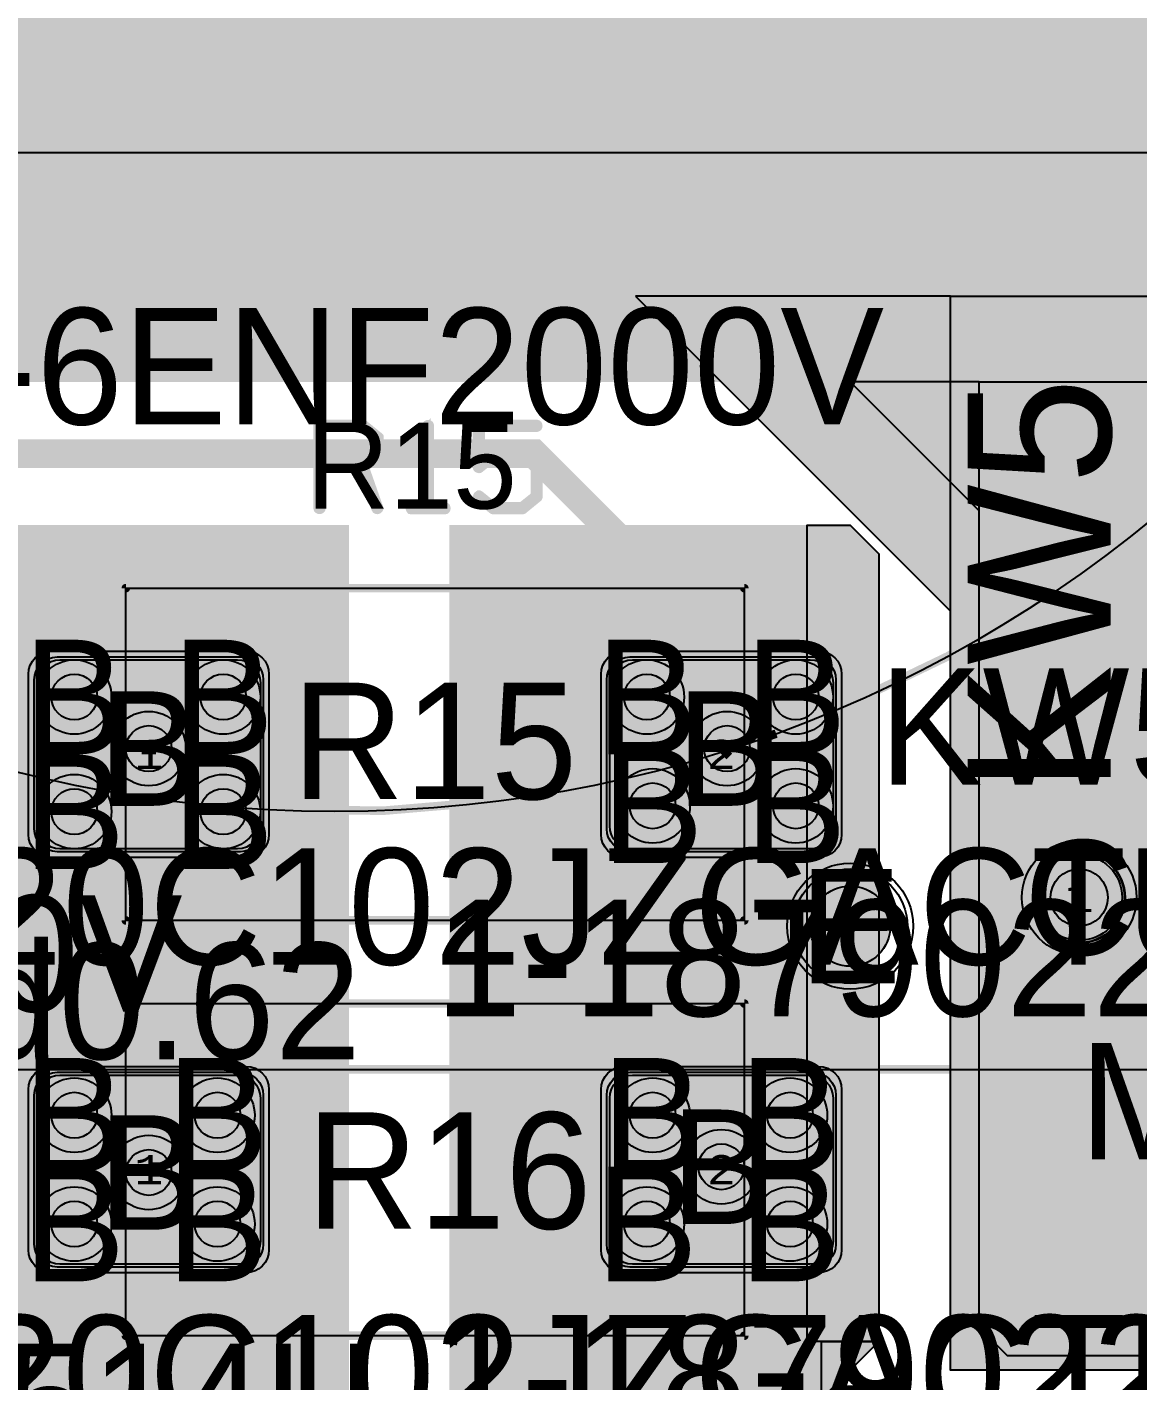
# Model space of a CAD drawing. Extents: x -18 to 179, y -60 to 172.
# Drawn here: x 91.38 to 110.78, y 112.56 to 136.19 of the extents above; entities that cross this region are included whole.
import ezdxf
from ezdxf.enums import TextEntityAlignment as Align

# ---------------------------------------------------------------- set-up
doc = ezdxf.new("R2010")
doc.units = 0
doc.header["$MEASUREMENT"] = 0
for name, color, linetype in [('ASSEMBLY_OUTLINES_BTM', 191, 'CONTINUOUS'), ('ASSEMBLY_OUTLINES_TOP', 102, 'CONTINUOUS'), ('ASSEMBLY_PART_NUMBERS_TOP', 102, 'CONTINUOUS'), ('ASSEMBLY_REF_DES_TOP', 102, 'CONTINUOUS'), ('DRILL_DRAWING', 21, 'CONTINUOUS'), ('GENERATED_SILKSCREEN_BTM', 255, 'CONTINUOUS'), ('GENERATED_SILKSCREEN_TOP', 140, 'CONTINUOUS'), ('MOUNTING_HOLE_PADS_LAYER14', 150, 'CONTINUOUS'), ('MOUNTING_HOLE_PADS_LAYER15', 230, 'CONTINUOUS'), ('MOUNTING_HOLES_LAYER_BOT17', 42, 'CONTINUOUS'), ('MOUNTING_HOLES_LAYER_TOP', 42, 'CONTINUOUS'), ('PART_HOLES_LAYER_BOTTOM', 30, 'CONTINUOUS'), ('PART_HOLES_LAYER_TOP', 30, 'CONTINUOUS'), ('PART_PADS_LAYER_BOTTOM', 230, 'CONTINUOUS'), ('PART_PADS_LAYER_TOP', 150, 'CONTINUOUS'), ('PART_PADS_SMD_TOP', 150, 'CONTINUOUS'), ('PIN_NUMBERS_BTM', 8, 'CONTINUOUS'), ('PIN_NUMBERS_TOP', 8, 'CONTINUOUS'), ('PLACEMENT_OUTLINES_BTM', 222, 'CONTINUOUS'), ('PLACEMENT_OUTLINES_TOP', 130, 'CONTINUOUS'), ('PLANE_DATA_LAYER_BOTTOM', 230, 'CONTINUOUS'), ('PLANE_DATA_LAYER_TOP', 150, 'CONTINUOUS'), ('PLANE_SHAPES_LAYER_BOTTOM', 230, 'CONTINUOUS'), ('PLANE_SHAPES_LAYER_TOP', 150, 'CONTINUOUS'), ('SILKSCREEN_OUTLINES_BTM', 211, 'CONTINUOUS'), ('SILKSCREEN_OUTLINES_TOP', 150, 'CONTINUOUS'), ('SILKSCREEN_REF_DES_TOP', 150, 'CONTINUOUS'), ('SOLDERMASK_PADS_BTM', 102, 'CONTINUOUS'), ('SOLDERMASK_PADS_TOP', 102, 'CONTINUOUS'), ('SOLDERPASTE_PADS_TOP', 254, 'CONTINUOUS'), ('TRACES_LAYER_TOP', 150, 'CONTINUOUS'), ('VIA_HOLES_LAYER_BOTTOM', 30, 'CONTINUOUS'), ('VIA_HOLES_LAYER_TOP', 30, 'CONTINUOUS'), ('VIA_PADS_LAYER_BOTTOM', 230, 'CONTINUOUS'), ('VIA_PADS_LAYER_TOP', 150, 'CONTINUOUS')]:
    doc.layers.add(name, color=color, linetype=linetype)
doc.styles.add('COURIER_NEW', font='COUR.TTF')
doc.styles.add('VERIBEST_GERBER_0', font='txt')

msp = doc.modelspace()

# ---------------------------------------------------------------- hatches: boundary and pattern name
at = {"layer": 'ASSEMBLY_OUTLINES_TOP'}
h = msp.add_hatch(color=256, dxfattribs=at)
edge = h.paths.add_edge_path()
edge.add_arc((109.75, 121), 0.79, 0, 360)
at = {"layer": 'MOUNTING_HOLES_LAYER_BOT17'}
h = msp.add_hatch(color=256, dxfattribs=at)
edge = h.paths.add_edge_path()
edge.add_arc((105.75, 120.5), 0.7, 0, 360)
at = {"layer": 'MOUNTING_HOLES_LAYER_TOP'}
h = msp.add_hatch(color=256, dxfattribs=at)
edge = h.paths.add_edge_path()
edge.add_arc((105.75, 120.5), 0.7, 0, 360)
at = {"layer": 'PART_HOLES_LAYER_BOTTOM'}
h = msp.add_hatch(color=256, dxfattribs=at)
edge = h.paths.add_edge_path()
edge.add_arc((109.75, 121), 0.5, 0, 360)
at = {"layer": 'PART_HOLES_LAYER_TOP'}
h = msp.add_hatch(color=256, dxfattribs=at)
edge = h.paths.add_edge_path()
edge.add_arc((109.75, 121), 0.5, 0, 360)
at = {"layer": 'PLANE_DATA_LAYER_BOTTOM'}
h = msp.add_hatch(color=256, dxfattribs=at)
h.paths.add_polyline_path([(114.250002, 144.718436), (114.25, 122.5762, -0.414213562), (114.1738, 122.5), (113.000004, 122.5, 0.207684346), (112.999998, 122.499998), (112.000002, 121.500002), (112, 121.499996), (112, 120.500004), (112.000003, 120.499999), (112.999998, 119.500002, 0.207684346), (113.000004, 119.5), (114.1738, 119.5, -0.414213562), (114.25, 119.4238), (114.25, 113.0762, -0.414213562), (114.1738, 113), (108.53156, 113.000002, -0.198913366), (108.477678, 113.02232), (108.02232, 113.477678, -0.198909956), (108.000002, 113.531559), (108.000002, 113.53156), (108, 127.749996), (107.999997, 127.750001), (105.750002, 129.999998, 0.207684346), (105.749996, 130), (83.8262, 130, -0.414213562), (83.75, 130.0762), (83.75, 161.499996), (83.749997, 161.500001), (82.000002, 163.249998, 0.207684346), (81.999996, 163.25), (70.500004, 163.25, 0.207684346), (70.499998, 163.249998), (64.250002, 157.000002), (64.25, 156.999996), (64.25, 119.5762, -0.414213562), (64.1738, 119.5), (47.3262, 119.5, -0.414213562), (47.25, 119.5762), (47.25, 138.6738, -0.414213562), (47.3262, 138.75), (54.499996, 138.75, 0.207684346), (54.500002, 138.750002), (57.499998, 141.749998), (57.5, 141.750004), (57.5, 147.749996), (57.499997, 147.750001), (54.000002, 151.249998, 0.207684346), (53.999996, 151.25), (47.0762, 151.25, -0.414213562), (47, 151.3262), (47, 163.6738, -0.414213562), (47.0762, 163.75), (62.499996, 163.75, 0.207684346), (62.500002, 163.750002), (64.227679, 165.477682, -0.198913366), (64.281561, 165.5), (101.968438, 165.5, -0.198913366), (102.02232, 165.477682), (108.47768, 159.022322, -0.198909956), (108.499998, 158.968441), (108.499998, 158.96844), (108.5, 150.500004), (108.500003, 150.499999), (114.227684, 144.772318, -0.198909956), (114.250002, 144.718437)], flags=0)
h.paths.add_polyline_path([(102.999998, 142.499998), (103, 142.500004), (103, 148.499996), (102.999997, 148.500001), (100.250002, 151.249998, 0.207684346), (100.249996, 151.25), (94.000004, 151.25, 0.207684346), (93.999998, 151.249998), (91.000002, 148.250002), (91, 148.249996), (91, 142.250004), (91.000003, 142.249999), (93.749998, 139.500002, 0.207684346), (93.750004, 139.5), (99.999996, 139.5, 0.207684346), (100.000002, 139.500002)], flags=0)
h.paths.add_polyline_path([(108.5, 121, -1), (111, 121, -1)], flags=0)
h = msp.add_hatch(color=256, dxfattribs=at)
h.paths.add_polyline_path([(97, 108.8262, -0.414213562), (96.9238, 108.75), (86.5762, 108.75, -0.414213562), (86.5, 108.8262), (86.5, 127.4238, -0.414213562), (86.5762, 127.5), (96.9238, 127.5, -0.414213562), (97, 127.4238)], flags=0)
h.paths.add_polyline_path([(88.75, 120.5, -1), (91.75, 120.5, -1)], flags=0)
h = msp.add_hatch(color=256, dxfattribs=at)
h.paths.add_polyline_path([(106.250002, 113.281564, -0.198909956), (106.227684, 113.227683), (105.250002, 112.250002), (105.25, 112.249996), (105.25, 92.276345, -0.484594958), (105.156117, 92.202225, 0.430302191), (103.028144, 90.812589, -0.362540638), (102.953169, 90.75), (101.9762, 90.75, -0.414213562), (101.9, 90.8262), (101.9, 91.95, 0.414213562), (101.45, 92.4), (100.326202, 92.4, -0.414213562), (100.250002, 92.4762), (100.250002, 92.96844, -0.198909956), (100.27232, 93.022321), (101.249998, 93.999998), (101.25, 94.000004), (101.25, 106.249996), (101.249997, 106.250001), (98.77232, 108.727678, -0.198909956), (98.750002, 108.781559), (98.750002, 108.78156), (98.75, 127.4238, -0.414213562), (98.8262, 127.5), (101.49, 127.499999), (105.71844, 127.499998, -0.198909956), (105.772321, 127.47768), (106.22768, 127.022322, -0.198914779), (106.249999, 126.96844), (106.249999, 122.018157, -0.496388663), (106.153311, 121.944763, 1.317386725), (106.153312, 119.055237, -0.496388663), (106.25, 118.981843), (106.250002, 113.281565)], flags=0)
h.paths.add_polyline_path([(101.49, 95.75, -1), (105.09, 95.75, -1)], flags=0)
for points in [[(109.75, 121), (109.75, 122.3262)], [(105.75, 120.5), (105.72604, 122.076018)], [(109.75, 121), (108.4238, 121)], [(109.75, 121), (111.0762, 121)], [(109.75, 121), (109.75, 119.6738)], [(90.25, 120.5), (91.8262, 120.5)], [(105.75, 120.5), (104.1738, 120.5)], [(105.75, 120.5), (105.72604, 118.923982)]]:
    msp.add_hatch(color=256, dxfattribs=at).paths.add_polyline_path(points, is_closed=False, flags=0)
at = {"layer": 'PLANE_DATA_LAYER_TOP'}
h = msp.add_hatch(color=256, dxfattribs=at)
h.paths.add_polyline_path([(139.5, 148.218438), (139.499998, 126.53156), (139.499998, 126.531559, -0.198909956), (139.47768, 126.477678), (138.022322, 125.02232, -0.198913366), (137.96844, 125.000002), (114.428911, 125, -0.796955112), (114.395762, 125.144812, 0.287751527), (114.65, 125.55), (114.65, 126.75, 0.414213562), (114.2, 127.2), (112.8, 127.2, 0.414213562), (112.35, 126.75), (112.35, 125.55, 0.287751527), (112.604238, 125.144812, -0.796955112), (112.571089, 125), (112.250004, 125, 0.207684346), (112.249998, 124.999998), (111.500002, 124.250002), (111.5, 124.249996), (111.5, 119.750004), (111.500003, 119.749999), (112.999998, 118.250002, 0.207684346), (113.000004, 118.25), (116.1738, 118.25, -0.414213562), (116.25, 118.1738), (116.25, 115.626235, -0.549588453), (116.141391, 115.557271, 0.11027068), (115.95, 115.6), (114.75, 115.6, 0.414213562), (114.3, 115.15), (114.3, 112.850002, 0.011312125), (114.300461, 112.829648, -0.011312804), (114.300539, 112.826201), (114.300539, 112.8262, -0.414213562), (114.224339, 112.75), (107.5762, 112.75, -0.414213562), (107.5, 112.8262), (107.5, 125.999996), (107.499997, 126.000001), (102.000002, 131.499998, 0.207684346), (101.999996, 131.5), (79.3262, 131.5, -0.414213562), (79.25, 131.5762), (79.25, 133.749996), (79.249997, 133.750001), (77.750002, 135.249998, 0.207684346), (77.749996, 135.25), (74.5762, 135.25, -0.414213562), (74.5, 135.3262), (74.500002, 147.21844), (74.500002, 147.218441, -0.198909956), (74.52232, 147.272322), (75.977678, 148.72768, -0.198913366), (76.03156, 148.749998), (90.6738, 148.75, -0.414213562), (90.75, 148.6738), (90.75, 141.500004), (90.750003, 141.499999), (93.499998, 138.750002, 0.207684346), (93.500004, 138.75), (99.999996, 138.75, 0.207684346), (100.000002, 138.750002), (102.749998, 141.499998), (102.75, 141.500004), (102.75, 148.6738, -0.414213562), (102.8262, 148.75), (108.5, 148.75), (119.060363, 148.749999, -0.175663176), (119.109193, 148.732298, 0.362508503), (120.390807, 148.732298, -0.175659794), (120.439636, 148.749999), (138.96844, 148.749998, -0.198913366), (139.022322, 148.72768), (139.477682, 148.27232, -0.198909956), (139.5, 148.218439)], flags=0)
h.paths.add_polyline_path([(108.5, 121, -1), (111, 121, -1)], flags=0)
h.paths.add_polyline_path([(127.249998, 135.499998), (127.25, 135.500004), (127.25, 137.999996), (127.249997, 138.000001), (125.750002, 139.499998, 0.207684346), (125.749996, 139.5), (121.000004, 139.5, 0.207684346), (120.999998, 139.499998), (119.500002, 138.000002), (119.5, 137.999996), (119.5, 135.250004), (119.500003, 135.249999), (120.749998, 134.000002, 0.207684346), (120.750004, 134), (125.749996, 134, 0.207684346), (125.750002, 134.000002)], flags=0)
for points in [[(109.75, 121), (109.75, 122.3262)], [(109.75, 121), (108.4238, 121)], [(109.75, 121), (111.0762, 121)], [(109.75, 121), (109.75, 119.6738)]]:
    msp.add_hatch(color=256, dxfattribs=at).paths.add_polyline_path(points, is_closed=False, flags=0)
at = {"layer": 'PLANE_SHAPES_LAYER_BOTTOM'}
for points in [[(105.75, 130), (108, 127.75), (108, 130)], [(114.25, 122.5), (112, 122.5), (112, 119.5), (114.25, 119.5), (114.25, 113), (108.5, 113), (108, 113.5), (108, 130), (114.25, 130)], [(106.25, 113.25), (105, 113.25), (105, 127.5), (105.75, 127.5), (106.25, 127)], [(106.25, 113.25), (105.25, 112.25), (105.25, 113.25)]]:
    msp.add_hatch(color=256, dxfattribs=at).paths.add_polyline_path(points, flags=0)
at = {"layer": 'PLANE_SHAPES_LAYER_TOP'}
for points in [[(139.5, 134), (127.25, 134), (127.25, 139.5), (119.5, 139.5), (119.5, 134), (79.25, 134), (79.25, 135.25), (74.5, 135.25), (74.5, 147.25), (76, 148.75), (90.75, 148.75), (90.75, 138.75), (102.75, 138.75), (102.75, 148.75), (139, 148.75), (139.5, 148.25)], [(102, 131.5), (107.5, 126), (107.5, 131.5)], [(116.25, 125), (111.5, 125), (111.5, 118.25), (116.25, 118.25), (116.25, 112.75), (107.5, 112.75), (107.5, 131.5), (116.25, 131.5)]]:
    msp.add_hatch(color=256, dxfattribs=at).paths.add_polyline_path(points, flags=0)
at = {"layer": 'VIA_HOLES_LAYER_BOTTOM'}
h = msp.add_hatch(color=256, dxfattribs=at)
edge = h.paths.add_edge_path()
edge.add_arc((92.2, 124.5), 0.4, 0, 360)
h = msp.add_hatch(color=256, dxfattribs=at)
edge = h.paths.add_edge_path()
edge.add_arc((94.8, 124.5), 0.4, 0, 360)
h = msp.add_hatch(color=256, dxfattribs=at)
edge = h.paths.add_edge_path()
edge.add_arc((102.2, 124.5), 0.4, 0, 360)
h = msp.add_hatch(color=256, dxfattribs=at)
edge = h.paths.add_edge_path()
edge.add_arc((104.8, 124.5), 0.4, 0, 360)
h = msp.add_hatch(color=256, dxfattribs=at)
edge = h.paths.add_edge_path()
edge.add_arc((93.5, 123.6), 0.4, 0, 360)
h = msp.add_hatch(color=256, dxfattribs=at)
edge = h.paths.add_edge_path()
edge.add_arc((103.6, 123.6), 0.4, 0, 360)
h = msp.add_hatch(color=256, dxfattribs=at)
edge = h.paths.add_edge_path()
edge.add_arc((92.2, 122.5), 0.4, 0, 360)
h = msp.add_hatch(color=256, dxfattribs=at)
edge = h.paths.add_edge_path()
edge.add_arc((94.8, 122.5), 0.4, 0, 360)
h = msp.add_hatch(color=256, dxfattribs=at)
edge = h.paths.add_edge_path()
edge.add_arc((102.3, 122.6), 0.4, 0, 360)
h = msp.add_hatch(color=256, dxfattribs=at)
edge = h.paths.add_edge_path()
edge.add_arc((104.8, 122.6), 0.4, 0, 360)
h = msp.add_hatch(color=256, dxfattribs=at)
edge = h.paths.add_edge_path()
edge.add_arc((92.2, 117.2), 0.4, 0, 360)
h = msp.add_hatch(color=256, dxfattribs=at)
edge = h.paths.add_edge_path()
edge.add_arc((94.7, 117.2), 0.4, 0, 360)
h = msp.add_hatch(color=256, dxfattribs=at)
edge = h.paths.add_edge_path()
edge.add_arc((102.3, 117.2), 0.4, 0, 360)
h = msp.add_hatch(color=256, dxfattribs=at)
edge = h.paths.add_edge_path()
edge.add_arc((104.7, 117.2), 0.4, 0, 360)
h = msp.add_hatch(color=256, dxfattribs=at)
edge = h.paths.add_edge_path()
edge.add_arc((93.5, 116.2), 0.4, 0, 360)
h = msp.add_hatch(color=256, dxfattribs=at)
edge = h.paths.add_edge_path()
edge.add_arc((103.5, 116.3), 0.4, 0, 360)
h = msp.add_hatch(color=256, dxfattribs=at)
edge = h.paths.add_edge_path()
edge.add_arc((92.2, 115.3), 0.4, 0, 360)
h = msp.add_hatch(color=256, dxfattribs=at)
edge = h.paths.add_edge_path()
edge.add_arc((94.7, 115.3), 0.4, 0, 360)
h = msp.add_hatch(color=256, dxfattribs=at)
edge = h.paths.add_edge_path()
edge.add_arc((102.2, 115.3), 0.4, 0, 360)
h = msp.add_hatch(color=256, dxfattribs=at)
edge = h.paths.add_edge_path()
edge.add_arc((104.7, 115.3), 0.4, 0, 360)
at = {"layer": 'VIA_HOLES_LAYER_TOP'}
h = msp.add_hatch(color=256, dxfattribs=at)
edge = h.paths.add_edge_path()
edge.add_arc((92.2, 124.5), 0.4, 0, 360)
h = msp.add_hatch(color=256, dxfattribs=at)
edge = h.paths.add_edge_path()
edge.add_arc((94.8, 124.5), 0.4, 0, 360)
h = msp.add_hatch(color=256, dxfattribs=at)
edge = h.paths.add_edge_path()
edge.add_arc((102.2, 124.5), 0.4, 0, 360)
h = msp.add_hatch(color=256, dxfattribs=at)
edge = h.paths.add_edge_path()
edge.add_arc((104.8, 124.5), 0.4, 0, 360)
h = msp.add_hatch(color=256, dxfattribs=at)
edge = h.paths.add_edge_path()
edge.add_arc((93.5, 123.6), 0.4, 0, 360)
h = msp.add_hatch(color=256, dxfattribs=at)
edge = h.paths.add_edge_path()
edge.add_arc((103.6, 123.6), 0.4, 0, 360)
h = msp.add_hatch(color=256, dxfattribs=at)
edge = h.paths.add_edge_path()
edge.add_arc((92.2, 122.5), 0.4, 0, 360)
h = msp.add_hatch(color=256, dxfattribs=at)
edge = h.paths.add_edge_path()
edge.add_arc((94.8, 122.5), 0.4, 0, 360)
h = msp.add_hatch(color=256, dxfattribs=at)
edge = h.paths.add_edge_path()
edge.add_arc((102.3, 122.6), 0.4, 0, 360)
h = msp.add_hatch(color=256, dxfattribs=at)
edge = h.paths.add_edge_path()
edge.add_arc((104.8, 122.6), 0.4, 0, 360)
h = msp.add_hatch(color=256, dxfattribs=at)
edge = h.paths.add_edge_path()
edge.add_arc((92.2, 117.2), 0.4, 0, 360)
h = msp.add_hatch(color=256, dxfattribs=at)
edge = h.paths.add_edge_path()
edge.add_arc((94.7, 117.2), 0.4, 0, 360)
h = msp.add_hatch(color=256, dxfattribs=at)
edge = h.paths.add_edge_path()
edge.add_arc((102.3, 117.2), 0.4, 0, 360)
h = msp.add_hatch(color=256, dxfattribs=at)
edge = h.paths.add_edge_path()
edge.add_arc((104.7, 117.2), 0.4, 0, 360)
h = msp.add_hatch(color=256, dxfattribs=at)
edge = h.paths.add_edge_path()
edge.add_arc((93.5, 116.2), 0.4, 0, 360)
h = msp.add_hatch(color=256, dxfattribs=at)
edge = h.paths.add_edge_path()
edge.add_arc((103.5, 116.3), 0.4, 0, 360)
h = msp.add_hatch(color=256, dxfattribs=at)
edge = h.paths.add_edge_path()
edge.add_arc((92.2, 115.3), 0.4, 0, 360)
h = msp.add_hatch(color=256, dxfattribs=at)
edge = h.paths.add_edge_path()
edge.add_arc((94.7, 115.3), 0.4, 0, 360)
h = msp.add_hatch(color=256, dxfattribs=at)
edge = h.paths.add_edge_path()
edge.add_arc((102.2, 115.3), 0.4, 0, 360)
h = msp.add_hatch(color=256, dxfattribs=at)
edge = h.paths.add_edge_path()
edge.add_arc((104.7, 115.3), 0.4, 0, 360)

# ---------------------------------------------------------------- linework, layer by layer
at = {"layer": 'ASSEMBLY_OUTLINES_BTM'}
msp.add_circle((96.75, 145), 22.5, dxfattribs=at)
at = {"layer": 'ASSEMBLY_OUTLINES_TOP'}
for points in [[(93.1, 120.6), (93.1, 126.4), (103.9, 126.4), (103.9, 120.6)], [(93.1, 113.35), (93.1, 119.15), (103.9, 119.15), (103.9, 113.35)], [(41, 98), (41, 118), (118, 118), (118, 98)]]:
    msp.add_lwpolyline(points, close=True, dxfattribs=at)
msp.add_circle((109.75, 121), 0.79, dxfattribs=at)
at = {"layer": 'GENERATED_SILKSCREEN_BTM', "const_width": 0.15}
for points in [[(119.250005, 145, -0.301696762), (105.485907, 124.265147, 0.000004483), (105.485912, 124.265159, 1.199961182), (81.227729, 161.288305, 0.000003714), (81.227719, 161.288309, -0.659507056), (119.250005, 145)], [(91.744312, 123.063891, 0.000004416), (91.744302, 123.063883, -0.03623274), (88.630008, 124.016293, 0.000004209), (88.630018, 124.0163, 0.036232753), (91.744312, 123.063891)], [(104.45717, 123.861179, -0.001903813), (104.295971, 123.8031, 0.0000036), (104.295968, 123.80311, 0.001903705), (104.457158, 123.861185, 0.000004626), (104.45717, 123.861179)], [(102.915455, 123.361206, -0.003861863), (102.58047, 123.268552, 0.000005571), (102.580455, 123.268558, 0.003861994), (102.915451, 123.361216, 0.000003714), (102.915455, 123.361206)], [(101.739854, 123.060284, 0.000005386), (101.739844, 123.060272, -0.06964622), (95.52423, 122.533409, 0.000003466), (95.524229, 122.533419, 0.069646377), (101.739854, 123.060284)], [(94.092319, 122.657518, 0.0000036), (94.092316, 122.657508, -0.014079519), (92.838991, 122.842513, 0.000004321), (92.838985, 122.842524, 0.014079625), (94.092319, 122.657518)], [(118.000005, 98, -0.414213562), (118, 97.999995), (85.060017, 97.999995, 0.000003714), (85.060021, 98.000005), (117.999995, 98.000005), (117.999995, 117.999995), (89.01807, 117.999995, 0.000003466), (89.018071, 118.000005), (118, 118.000005, -0.414213562), (118.000005, 118), (118.000005, 98)]]:
    msp.add_lwpolyline(points, format="xyb", dxfattribs=at)
at = {"layer": 'GENERATED_SILKSCREEN_TOP'}
for points, const_width in [([(108.65, 128.36125), (108.6525, 128.35125), (108.655, 128.34375), (108.66, 128.33125), (108.935, 127.99375), (107.8925, 127.99375), (107.8925, 129.62625), (107.8875, 129.64375), (107.8775, 129.65875), (107.86, 129.66625), (107.8425, 129.66875), (107.8225, 129.66625), (107.805, 129.65875), (107.795, 129.64375), (107.79, 129.62625), (107.79, 127.93875), (107.795, 127.92125), (107.8075, 127.90625), (107.8225, 127.89375), (107.84, 127.88875), (109.0425, 127.88875), (109.06, 127.89125), (109.0725, 127.89875), (109.08, 127.90875), (109.085, 127.92625), (109.09, 127.93625), (109.0925, 127.94875), (109.09, 127.96125), (109.0825, 127.97125), (108.75, 128.37875), (108.75, 129.18625), (109.0675, 129.57625), (109.8725, 129.57625), (110.185, 129.18625), (110.185, 128.37875), (109.855, 127.97125), (109.8475, 127.95375), (109.8475, 127.93875), (109.8575, 127.92125), (109.87, 127.90875), (109.8875, 127.89875), (109.905, 127.89375), (109.9225, 127.89875), (109.93, 127.90375), (109.935, 127.91125), (110.28, 128.33125), (110.285, 128.34125), (110.285, 128.35125), (110.29, 128.36125), (110.29, 129.20375), (110.29, 129.20875), (110.2875, 129.21375), (110.2875, 129.21625), (110.285, 129.22125), (110.285, 129.22625), (110.28, 129.23625), (109.935, 129.65875), (109.9275, 129.66625), (109.9225, 129.66875), (109.9075, 129.67375), (109.8975, 129.67625), (109.0425, 129.67625), (109.0325, 129.67375), (109.0175, 129.66875), (109.0125, 129.66625), (109.01, 129.66375), (109.005, 129.66125), (109, 129.65875), (108.66, 129.23625), (108.655, 129.22375), (108.6525, 129.21375), (108.65, 129.20375), (108.65, 128.36125)], 0.25), ([(97.5145, 128.6945), (97.519, 128.6975), (97.5205, 128.705), (97.525, 128.7125), (97.525, 128.72), (97.525, 129.029), (97.525, 129.0365), (97.5205, 129.041), (97.5205, 129.0455), (97.519, 129.047), (97.5175, 129.0485), (97.5145, 129.0515), (97.2595, 129.2585), (97.252, 129.2615), (97.246, 129.263), (97.24, 129.2645), (96.484, 129.2645), (96.4705, 129.2615), (96.4615, 129.254), (96.454, 129.245), (96.451, 129.2345), (96.451, 127.7945), (96.454, 127.7825), (96.4615, 127.775), (96.4705, 127.7705), (96.481, 127.769), (96.493, 127.7705), (96.5035, 127.775), (96.511, 127.7825), (96.514, 127.7945), (96.514, 128.4845), (97.219, 128.4845), (97.465, 127.7855), (97.471, 127.775), (97.4815, 127.769), (97.4935, 127.7675), (97.5025, 127.7705), (97.5115, 127.775), (97.519, 127.7825), (97.5235, 127.793), (97.5205, 127.805), (97.2745, 128.504), (97.5145, 128.6945)], 0.15), ([(96.514, 129.203), (97.231, 129.203), (97.465, 129.014), (97.465, 128.735), (97.231, 128.5445), (96.514, 128.5445), (96.514, 129.203)], 0.15), ([(98.086, 127.826), (98.074, 127.823), (98.068, 127.817), (98.0635, 127.8065), (98.062, 127.7945), (98.0635, 127.784), (98.068, 127.7735), (98.074, 127.766), (98.086, 127.7645), (98.671, 127.7645), (98.6815, 127.766), (98.6905, 127.7735), (98.695, 127.784), (98.6965, 127.7945), (98.695, 127.8065), (98.6905, 127.817), (98.6815, 127.823), (98.671, 127.826), (98.407, 127.826), (98.407, 129.2345), (98.4055, 129.245), (98.401, 129.2525), (98.3935, 129.257), (98.383, 129.2585), (98.3755, 129.26), (98.368, 129.26), (98.362, 129.257), (98.356, 129.251), (98.0635, 128.84), (98.059, 128.8295), (98.059, 128.819), (98.0635, 128.81), (98.071, 128.8025), (98.08, 128.7965), (98.0905, 128.7935), (98.0965, 128.7935), (98.101, 128.795), (98.1085, 128.804), (98.3485, 129.14), (98.3485, 127.826), (98.086, 127.826)], 0.15), ([(99.517, 128.7485), (99.511, 128.747), (99.5065, 128.7455), (99.5005, 128.7425), (99.2965, 128.5775), (99.2965, 129.203), (100.276, 129.203), (100.2865, 129.206), (100.2955, 129.212), (100.3, 129.2225), (100.3015, 129.233), (100.3, 129.245), (100.2955, 129.254), (100.2865, 129.2615), (100.276, 129.2645), (99.2635, 129.2645), (99.253, 129.2615), (99.244, 129.254), (99.2365, 129.245), (99.2335, 129.2345), (99.2335, 128.513), (99.235, 128.5025), (99.2395, 128.495), (99.2455, 128.4905), (99.256, 128.4875), (99.2635, 128.4845), (99.2695, 128.483), (99.277, 128.4845), (99.283, 128.489), (99.5275, 128.6885), (100.012, 128.6885), (100.246, 128.498), (100.246, 128.015), (100.012, 127.8275), (99.5275, 127.8275), (99.283, 128.0255), (99.2725, 128.03), (99.2635, 128.03), (99.2545, 128.024), (99.2455, 128.0165), (99.2395, 128.006), (99.238, 127.9955), (99.2395, 127.985), (99.247, 127.9775), (99.5005, 127.7705), (99.505, 127.7675), (99.511, 127.7675), (99.517, 127.7645), (100.0225, 127.7645), (100.027, 127.7645), (100.0285, 127.766), (100.03, 127.766), (100.033, 127.7675), (100.036, 127.7675), (100.042, 127.7705), (100.2955, 127.9775), (100.3, 127.982), (100.3015, 127.985), (100.3045, 127.994), (100.306, 128), (100.306, 128.513), (100.3045, 128.519), (100.3015, 128.528), (100.3015, 128.531), (100.3, 128.5325), (100.297, 128.5355), (100.2955, 128.5385), (100.042, 128.7425), (100.0345, 128.7455), (100.0285, 128.747), (100.0225, 128.7485), (99.517, 128.7485)], 0.15), ([(110.24, 125.52625), (110.2575, 125.52875), (110.2675, 125.53875), (110.275, 125.55375), (110.28, 125.56875), (110.285, 125.58625), (110.2825, 125.59875), (110.2775, 125.61125), (110.265, 125.62375), (108.97, 126.42125), (110.265, 127.22125), (110.2775, 127.23125), (110.2825, 127.24125), (110.285, 127.25375), (110.28, 127.27125), (110.275, 127.28875), (110.2675, 127.30125), (110.255, 127.31125), (110.24, 127.31375), (107.84, 127.31375), (107.8225, 127.30875), (107.8075, 127.29625), (107.8, 127.28125), (107.7975, 127.26375), (107.8, 127.24625), (107.8075, 127.22875), (107.8225, 127.21625), (107.84, 127.21375), (110.0575, 127.21375), (108.84, 126.46625), (108.8325, 126.45625), (108.8275, 126.44375), (108.825, 126.43125), (108.825, 126.42125), (108.825, 126.40875), (108.825, 126.39875), (108.8325, 126.38875), (108.84, 126.37625), (110.0575, 125.63125), (107.84, 125.63125), (107.8225, 125.62625), (107.8075, 125.61375), (107.8, 125.59625), (107.7975, 125.57625), (107.8, 125.55875), (107.8075, 125.54375), (107.8225, 125.53125), (107.84, 125.52625), (110.2325, 125.52625), (110.24, 125.52625)], 0.25), ([(107.8825, 124.93375), (107.8675, 124.94375), (107.85, 124.94625), (107.83, 124.94375), (107.815, 124.93375), (107.8025, 124.92125), (107.7925, 124.90375), (107.7925, 124.89625), (107.7925, 124.88625), (107.795, 124.87875), (107.8, 124.87125), (109.105, 123.26875), (107.84, 123.26875), (107.8225, 123.26375), (107.8075, 123.25125), (107.8, 123.23375), (107.7975, 123.21375), (107.8, 123.19625), (107.8075, 123.18125), (107.8225, 123.16875), (107.84, 123.16375), (110.24, 123.16375), (110.26, 123.16875), (110.2725, 123.18125), (110.28, 123.19625), (110.2825, 123.21375), (110.28, 123.23375), (110.2725, 123.25125), (110.26, 123.26375), (110.24, 123.26875), (109.235, 123.26875), (108.9, 123.68125), (110.2725, 124.86375), (110.28, 124.87125), (110.285, 124.87875), (110.2875, 124.88875), (110.2875, 124.89625), (110.28, 124.91375), (110.27, 124.92875), (110.2575, 124.94125), (110.24, 124.94875), (110.2225, 124.94875), (110.205, 124.93875), (108.8325, 123.75625), (107.8825, 124.93375)], 0.25)]:
    msp.add_lwpolyline(points, dxfattribs=dict(at, const_width=const_width))
at = {"layer": 'GENERATED_SILKSCREEN_TOP', "const_width": 0.15}
for points in [[(103.900005, 125.275), (103.899995, 125.275), (103.899995, 126.399995), (93.100005, 126.399995), (93.100005, 125.275), (93.099995, 125.275), (93.099995, 126.4, -0.414213562), (93.1, 126.400005), (103.9, 126.400005, -0.414213562), (103.900005, 126.4), (103.900005, 125.275)], [(103.900005, 120.6, -0.414213562), (103.9, 120.599995), (93.1, 120.599995, -0.414213562), (93.099995, 120.6), (93.099995, 121.725), (93.100005, 121.725), (93.100005, 120.600005), (103.899995, 120.600005), (103.899995, 121.725), (103.900005, 121.725), (103.900005, 120.6)], [(103.900005, 118.025), (103.899995, 118.025), (103.899995, 119.149995), (93.100005, 119.149995), (93.100005, 118.025), (93.099995, 118.025), (93.099995, 119.15, -0.414213562), (93.1, 119.150005), (103.9, 119.150005, -0.414213562), (103.900005, 119.15), (103.900005, 118.025)], [(103.900005, 113.35, -0.414213562), (103.9, 113.349995), (93.1, 113.349995, -0.414213562), (93.099995, 113.35), (93.099995, 114.475), (93.100005, 114.475), (93.100005, 113.350005), (103.899995, 113.350005), (103.899995, 114.475), (103.900005, 114.475), (103.900005, 113.35)]]:
    msp.add_lwpolyline(points, format="xyb", dxfattribs=at)
msp.add_lwpolyline([(108.75, 121, -1), (110.75, 121, -1)], format="xyb", close=True, dxfattribs=at)
at = {"layer": 'MOUNTING_HOLE_PADS_LAYER14'}
msp.add_circle((105.75, 120.5), 1, dxfattribs=at)
at = {"layer": 'MOUNTING_HOLE_PADS_LAYER15'}
msp.add_circle((105.75, 120.5), 1, dxfattribs=at)
at = {"layer": 'MOUNTING_HOLES_LAYER_BOT17'}
msp.add_circle((105.75, 120.5), 0.7, dxfattribs=at)
at = {"layer": 'MOUNTING_HOLES_LAYER_TOP'}
msp.add_circle((105.75, 120.5), 0.7, dxfattribs=at)
at = {"layer": 'PART_HOLES_LAYER_BOTTOM'}
msp.add_circle((109.75, 121), 0.5, dxfattribs=at)
at = {"layer": 'PART_HOLES_LAYER_TOP'}
msp.add_circle((109.75, 121), 0.5, dxfattribs=at)
at = {"layer": 'PART_PADS_LAYER_BOTTOM'}
msp.add_circle((109.75, 121), 0.75, dxfattribs=at)
at = {"layer": 'PART_PADS_LAYER_TOP'}
msp.add_circle((109.75, 121), 0.75, dxfattribs=at)
at = {"layer": 'PART_PADS_SMD_TOP'}
for points in [[(91.5, 124.8, -0.414213562), (91.9, 125.2), (95.1, 125.2, -0.414213562), (95.5, 124.8), (95.5, 122.2, -0.414213562), (95.1, 121.8), (91.9, 121.8, -0.414213562), (91.5, 122.2)], [(101.5, 124.8, -0.414213562), (101.9, 125.2), (105.1, 125.2, -0.414213562), (105.5, 124.8), (105.5, 122.2, -0.414213562), (105.1, 121.8), (101.9, 121.8, -0.414213562), (101.5, 122.2)], [(91.5, 117.55, -0.414213562), (91.9, 117.95), (95.1, 117.95, -0.414213562), (95.5, 117.55), (95.5, 114.95, -0.414213562), (95.1, 114.55), (91.9, 114.55, -0.414213562), (91.5, 114.95)], [(101.5, 117.55, -0.414213562), (101.9, 117.95), (105.1, 117.95, -0.414213562), (105.5, 117.55), (105.5, 114.95, -0.414213562), (105.1, 114.55), (101.9, 114.55, -0.414213562), (101.5, 114.95)]]:
    msp.add_lwpolyline(points, format="xyb", close=True, dxfattribs=at)
at = {"layer": 'PLACEMENT_OUTLINES_BTM'}
msp.add_circle((96.75, 145), 22.5, dxfattribs=at)
at = {"layer": 'PLACEMENT_OUTLINES_TOP'}
for points in [[(93.1, 120.6), (93.1, 126.4), (103.9, 126.4), (103.9, 120.6)], [(93.1, 113.35), (93.1, 119.15), (103.9, 119.15), (103.9, 113.35)]]:
    msp.add_lwpolyline(points, close=True, dxfattribs=at)
msp.add_circle((109.75, 121), 1, dxfattribs=at)
at = {"layer": 'PLANE_DATA_LAYER_BOTTOM', "const_width": 0.5}
for points in [[(109.75, 121), (109.75, 122.3262)], [(105.75, 120.5), (105.72604, 122.076018)], [(109.75, 121), (108.4238, 121)], [(109.75, 121), (111.0762, 121)], [(109.75, 121), (109.75, 119.6738)], [(90.25, 120.5), (91.8262, 120.5)], [(105.75, 120.5), (104.1738, 120.5)], [(105.75, 120.5), (105.72604, 118.923982)]]:
    msp.add_lwpolyline(points, dxfattribs=at)
at = {"layer": 'PLANE_DATA_LAYER_TOP', "const_width": 0.5}
for points in [[(109.75, 121), (109.75, 122.3262)], [(109.75, 121), (108.4238, 121)], [(109.75, 121), (111.0762, 121)], [(109.75, 121), (109.75, 119.6738)]]:
    msp.add_lwpolyline(points, dxfattribs=at)
at = {"layer": 'PLANE_SHAPES_LAYER_BOTTOM'}
for points in [[(105.75, 130), (108, 127.75), (108, 130)], [(114.25, 122.5), (112, 122.5), (112, 119.5), (114.25, 119.5), (114.25, 113), (108.5, 113), (108, 113.5), (108, 130), (114.25, 130)], [(106.25, 113.25), (105, 113.25), (105, 127.5), (105.75, 127.5), (106.25, 127)], [(106.25, 113.25), (105.25, 112.25), (105.25, 113.25)]]:
    msp.add_lwpolyline(points, close=True, dxfattribs=at)
for points in [[(83.75, 130), (114.25, 130), (83.75, 139.5), (114.25, 139.5)], [(86.5, 108.75), (97, 108.75), (86.5, 127.5), (97, 127.5)], [(98.75, 108.75), (105.25, 108.75), (98.75, 127.5), (105.25, 127.5)]]:
    msp.add_solid(points, dxfattribs=at)
at = {"layer": 'PLANE_SHAPES_LAYER_TOP'}
for points in [[(139.5, 134), (127.25, 134), (127.25, 139.5), (119.5, 139.5), (119.5, 134), (79.25, 134), (79.25, 135.25), (74.5, 135.25), (74.5, 147.25), (76, 148.75), (90.75, 148.75), (90.75, 138.75), (102.75, 138.75), (102.75, 148.75), (139, 148.75), (139.5, 148.25)], [(102, 131.5), (107.5, 126), (107.5, 131.5)], [(116.25, 125), (111.5, 125), (111.5, 118.25), (116.25, 118.25), (116.25, 112.75), (107.5, 112.75), (107.5, 131.5), (116.25, 131.5)]]:
    msp.add_lwpolyline(points, close=True, dxfattribs=at)
for points in [[(79.25, 131.5), (139.5, 131.5), (79.25, 134), (139.5, 134)], [(79.25, 131.5), (139.5, 131.5), (79.25, 131.75), (139.5, 131.75)]]:
    msp.add_solid(points, dxfattribs=at)
at = {"layer": 'SILKSCREEN_OUTLINES_BTM'}
msp.add_lwpolyline([(41, 98), (41, 118), (118, 118), (118, 98)], close=True, dxfattribs=at)
msp.add_circle((96.75, 145), 22.5, dxfattribs=at)
at = {"layer": 'SILKSCREEN_OUTLINES_TOP'}
for points in [[(93.1, 120.6), (93.1, 126.4), (103.9, 126.4), (103.9, 120.6)], [(93.1, 113.35), (93.1, 119.15), (103.9, 119.15), (103.9, 113.35)]]:
    msp.add_lwpolyline(points, close=True, dxfattribs=at)
msp.add_circle((109.75, 121), 1, dxfattribs=at)
at = {"layer": 'SOLDERMASK_PADS_BTM'}
for centre, radius in [((109.75, 121), 0.8), ((105.75, 120.5), 1.1)]:
    msp.add_circle(centre, radius, dxfattribs=at)
at = {"layer": 'SOLDERMASK_PADS_TOP'}
for points in [[(91.4, 124.9, -0.414213562), (91.8, 125.3), (95.2, 125.3, -0.414213562), (95.6, 124.9), (95.6, 122.1, -0.414213562), (95.2, 121.7), (91.8, 121.7, -0.414213562), (91.4, 122.1)], [(101.4, 124.9, -0.414213562), (101.8, 125.3), (105.2, 125.3, -0.414213562), (105.6, 124.9), (105.6, 122.1, -0.414213562), (105.2, 121.7), (101.8, 121.7, -0.414213562), (101.4, 122.1)], [(91.4, 117.65, -0.414213562), (91.8, 118.05), (95.2, 118.05, -0.414213562), (95.6, 117.65), (95.6, 114.85, -0.414213562), (95.2, 114.45), (91.8, 114.45, -0.414213562), (91.4, 114.85)], [(101.4, 117.65, -0.414213562), (101.8, 118.05), (105.2, 118.05, -0.414213562), (105.6, 117.65), (105.6, 114.85, -0.414213562), (105.2, 114.45), (101.8, 114.45, -0.414213562), (101.4, 114.85)]]:
    msp.add_lwpolyline(points, format="xyb", close=True, dxfattribs=at)
for centre, radius in [((109.75, 121), 0.8), ((105.75, 120.5), 1.1)]:
    msp.add_circle(centre, radius, dxfattribs=at)
at = {"layer": 'SOLDERPASTE_PADS_TOP'}
for points in [[(91.55, 124.75, -0.414213562), (91.95, 125.15), (95.05, 125.15, -0.414213562), (95.45, 124.75), (95.45, 122.25, -0.414213562), (95.05, 121.85), (91.95, 121.85, -0.414213562), (91.55, 122.25)], [(101.55, 124.75, -0.414213562), (101.95, 125.15), (105.05, 125.15, -0.414213562), (105.45, 124.75), (105.45, 122.25, -0.414213562), (105.05, 121.85), (101.95, 121.85, -0.414213562), (101.55, 122.25)], [(91.55, 117.5, -0.414213562), (91.95, 117.9), (95.05, 117.9, -0.414213562), (95.45, 117.5), (95.45, 115, -0.414213562), (95.05, 114.6), (91.95, 114.6, -0.414213562), (91.55, 115)], [(101.55, 117.5, -0.414213562), (101.95, 117.9), (105.05, 117.9, -0.414213562), (105.45, 117.5), (105.45, 115, -0.414213562), (105.05, 114.6), (101.95, 114.6, -0.414213562), (101.55, 115)]]:
    msp.add_lwpolyline(points, format="xyb", close=True, dxfattribs=at)
at = {"layer": 'TRACES_LAYER_TOP'}
for points, const_width in [([(86.45, 128.75), (100.225, 128.75), (103.5, 125.475), (103.5, 123.5)], 0.5), ([(88.249998, 124.400002), (89.749998, 124.400002), (90.114876, 124.76488), (92.004, 124.76488), (92.004, 124.476531)], 1), ([(92.004, 124.476531), (92.176531, 124.476531), (92.2, 124.5)], 1), ([(92.004, 124.476531), (92.2, 124.280531), (92.2, 122.5)], 1), ([(93.5, 123.5), (93.2, 123.5), (92.2, 124.5)], 0.25), ([(94.7, 123.5), (94.8, 123.6), (94.8, 124.5)], 0.25), ([(102.6, 123.5), (102.6, 124.1), (102.2, 124.5)], 0.25), ([(104.8, 124.5), (103.8, 123.5)], 0.25), ([(93.5, 123.5), (93.5, 123.6)], 0.25), ([(93.5, 123.5), (94.7, 123.5)], 0.25), ([(94.7, 123.5), (94.8, 123.4), (94.8, 122.5)], 0.25), ([(102.6, 123.5), (102.3, 123.2), (102.3, 122.6)], 0.25), ([(103.5, 123.5), (102.945926, 122.945926), (102.675, 123.216852), (102.675, 123.425), (102.6, 123.5)], 0.25), ([(103.5, 123.5), (103.6, 123.6)], 0.25), ([(103.5, 123.5), (103.8, 123.5)], 0.25), ([(103.8, 123.5), (103.9, 123.5), (104.8, 122.6)], 0.25), ([(92.2, 117.2), (93.15, 116.25)], 0.25), ([(94.7, 117.2), (93.75, 116.25)], 0.25), ([(103.5, 116.3), (103.2, 116.3), (102.3, 117.2)], 0.25), ([(103.995926, 116.3), (103.995926, 117.2), (104.7, 117.2)], 0.25), ([(88.25, 116.25), (93.15, 116.25)], 1), ([(93.15, 116.25), (92.2, 115.3)], 0.25), ([(93.5, 116.25), (93.15, 116.25)], 0.25), ([(93.5, 116.25), (93.75, 116.25)], 0.25), ([(93.5, 116.25), (93.5, 116.2)], 0.25), ([(93.75, 116.25), (94.7, 115.3)], 0.25), ([(103.5, 116.25), (103.15, 116.25), (102.2, 115.3)], 0.25), ([(103.5, 116.25), (103.5, 116.3)], 0.25), ([(103.995926, 116.3), (103.5, 116.3)], 0.25), ([(103.995926, 116.3), (103.995926, 116.004074), (104.7, 115.3)], 0.25)]:
    msp.add_lwpolyline(points, dxfattribs=dict(at, const_width=const_width))
at = {"layer": 'VIA_HOLES_LAYER_BOTTOM'}
for centre in [(92.2, 124.5), (94.8, 124.5), (102.2, 124.5), (104.8, 124.5), (93.5, 123.6), (103.6, 123.6), (92.2, 122.5), (94.8, 122.5), (102.3, 122.6), (104.8, 122.6), (92.2, 117.2), (94.7, 117.2), (102.3, 117.2), (104.7, 117.2), (93.5, 116.2), (103.5, 116.3), (92.2, 115.3), (94.7, 115.3), (102.2, 115.3), (104.7, 115.3)]:
    msp.add_circle(centre, 0.4, dxfattribs=at)
at = {"layer": 'VIA_HOLES_LAYER_TOP'}
for centre in [(92.2, 124.5), (94.8, 124.5), (102.2, 124.5), (104.8, 124.5), (93.5, 123.6), (103.6, 123.6), (92.2, 122.5), (94.8, 122.5), (102.3, 122.6), (104.8, 122.6), (92.2, 117.2), (94.7, 117.2), (102.3, 117.2), (104.7, 117.2), (93.5, 116.2), (103.5, 116.3), (92.2, 115.3), (94.7, 115.3), (102.2, 115.3), (104.7, 115.3)]:
    msp.add_circle(centre, 0.4, dxfattribs=at)
at = {"layer": 'VIA_PADS_LAYER_BOTTOM'}
for centre in [(92.2, 124.5), (94.8, 124.5), (102.2, 124.5), (104.8, 124.5), (93.5, 123.6), (103.6, 123.6), (92.2, 122.5), (94.8, 122.5), (102.3, 122.6), (104.8, 122.6), (92.2, 117.2), (94.7, 117.2), (102.3, 117.2), (104.7, 117.2), (93.5, 116.2), (103.5, 116.3), (92.2, 115.3), (94.7, 115.3), (102.2, 115.3), (104.7, 115.3)]:
    msp.add_circle(centre, 0.65, dxfattribs=at)
at = {"layer": 'VIA_PADS_LAYER_TOP'}
for centre in [(92.2, 124.5), (94.8, 124.5), (102.2, 124.5), (104.8, 124.5), (93.5, 123.6), (103.6, 123.6), (92.2, 122.5), (94.8, 122.5), (102.3, 122.6), (104.8, 122.6), (92.2, 117.2), (94.7, 117.2), (102.3, 117.2), (104.7, 117.2), (93.5, 116.2), (103.5, 116.3), (92.2, 115.3), (94.7, 115.3), (102.2, 115.3), (104.7, 115.3)]:
    msp.add_circle(centre, 0.65, dxfattribs=at)

# ---------------------------------------------------------------- texts
at = {"layer": 'ASSEMBLY_PART_NUMBERS_TOP', "style": 'VERIBEST_GERBER_0'}
for s, p in [('ERJ-6ENF2000V', (85.5, 131.29)), ('C2220C102JZGACTU', (85.499998, 121.860002)), ('ERJ-6ENF2000V', (73.25, 121.04)), ('1-1879022-9', (98.5, 120.96)), ('MGSHV-0_2-D1_6xd0.62', (66.25, 120.21)), ('MGSHV-0_2-D1_6xd0.62', (109.75, 118.46)), ('C2220C102JZGACTU', (85.5, 113.71)), ('1-1879022-9', (98.5, 113.71)), ('ERJ-14YJ514U', (78.75, 113.21))]:
    msp.add_text(s, height=2.032, dxfattribs=at).set_placement(p, align=Align.TOP_LEFT)
at = {"layer": 'ASSEMBLY_REF_DES_TOP', "style": 'VERIBEST_GERBER_0'}
for s, p in [('KW5', (106.25, 125)), ('R15', (96, 124.75)), ('R16', (96.25, 117.25))]:
    msp.add_text(s, height=2.032, dxfattribs=at).set_placement(p, align=Align.TOP_LEFT)
at = {"layer": 'DRILL_DRAWING', "style": 'VERIBEST_GERBER_0'}
for s, p in [('B', (92.2, 124.5)), ('B', (94.8, 124.5)), ('B', (102.2, 124.5)), ('B', (104.8, 124.5)), ('B', (93.5, 123.6)), ('B', (103.6, 123.6)), ('B', (102.3, 122.6)), ('B', (104.8, 122.6)), ('B', (92.2, 122.5)), ('B', (94.8, 122.5)), ('C', (109.75, 121)), ('E', (105.75, 120.5)), ('B', (92.2, 117.2)), ('B', (94.7, 117.2)), ('B', (102.3, 117.2)), ('B', (104.7, 117.2)), ('B', (103.5, 116.3)), ('B', (93.5, 116.2)), ('B', (92.2, 115.3)), ('B', (94.7, 115.3)), ('B', (102.2, 115.3)), ('B', (104.7, 115.3))]:
    msp.add_text(s, height=2, dxfattribs=at).set_placement(p, align=Align.MIDDLE_CENTER)
at = {"layer": 'PIN_NUMBERS_BTM', "style": 'COURIER_NEW'}
for s, p in [('1', (93.5, 123.5)), ('2', (103.5, 123.5)), ('1', (109.75, 121)), ('2', (103.5, 116.25)), ('1', (93.5, 116.25))]:
    msp.add_text(s, height=0.508, dxfattribs=at).set_placement(p, align=Align.MIDDLE_CENTER)
at = {"layer": 'PIN_NUMBERS_TOP', "style": 'COURIER_NEW'}
for s, p in [('1', (93.5, 123.5)), ('2', (103.5, 123.5)), ('1', (109.75, 121)), ('2', (103.5, 116.25)), ('1', (93.5, 116.25))]:
    msp.add_text(s, height=0.508, dxfattribs=at).set_placement(p, align=Align.MIDDLE_CENTER)
at = {"layer": 'SILKSCREEN_REF_DES_TOP', "style": 'VERIBEST_GERBER_0'}
msp.add_text('KW5', height=2.5, rotation=90, dxfattribs=at).set_placement((107.8, 122.83), align=Align.TOP_LEFT)
msp.add_text('R15', height=1.5, dxfattribs=at).set_placement((96.25, 129.29), align=Align.TOP_LEFT)

doc.saveas('drawing.dxf')
